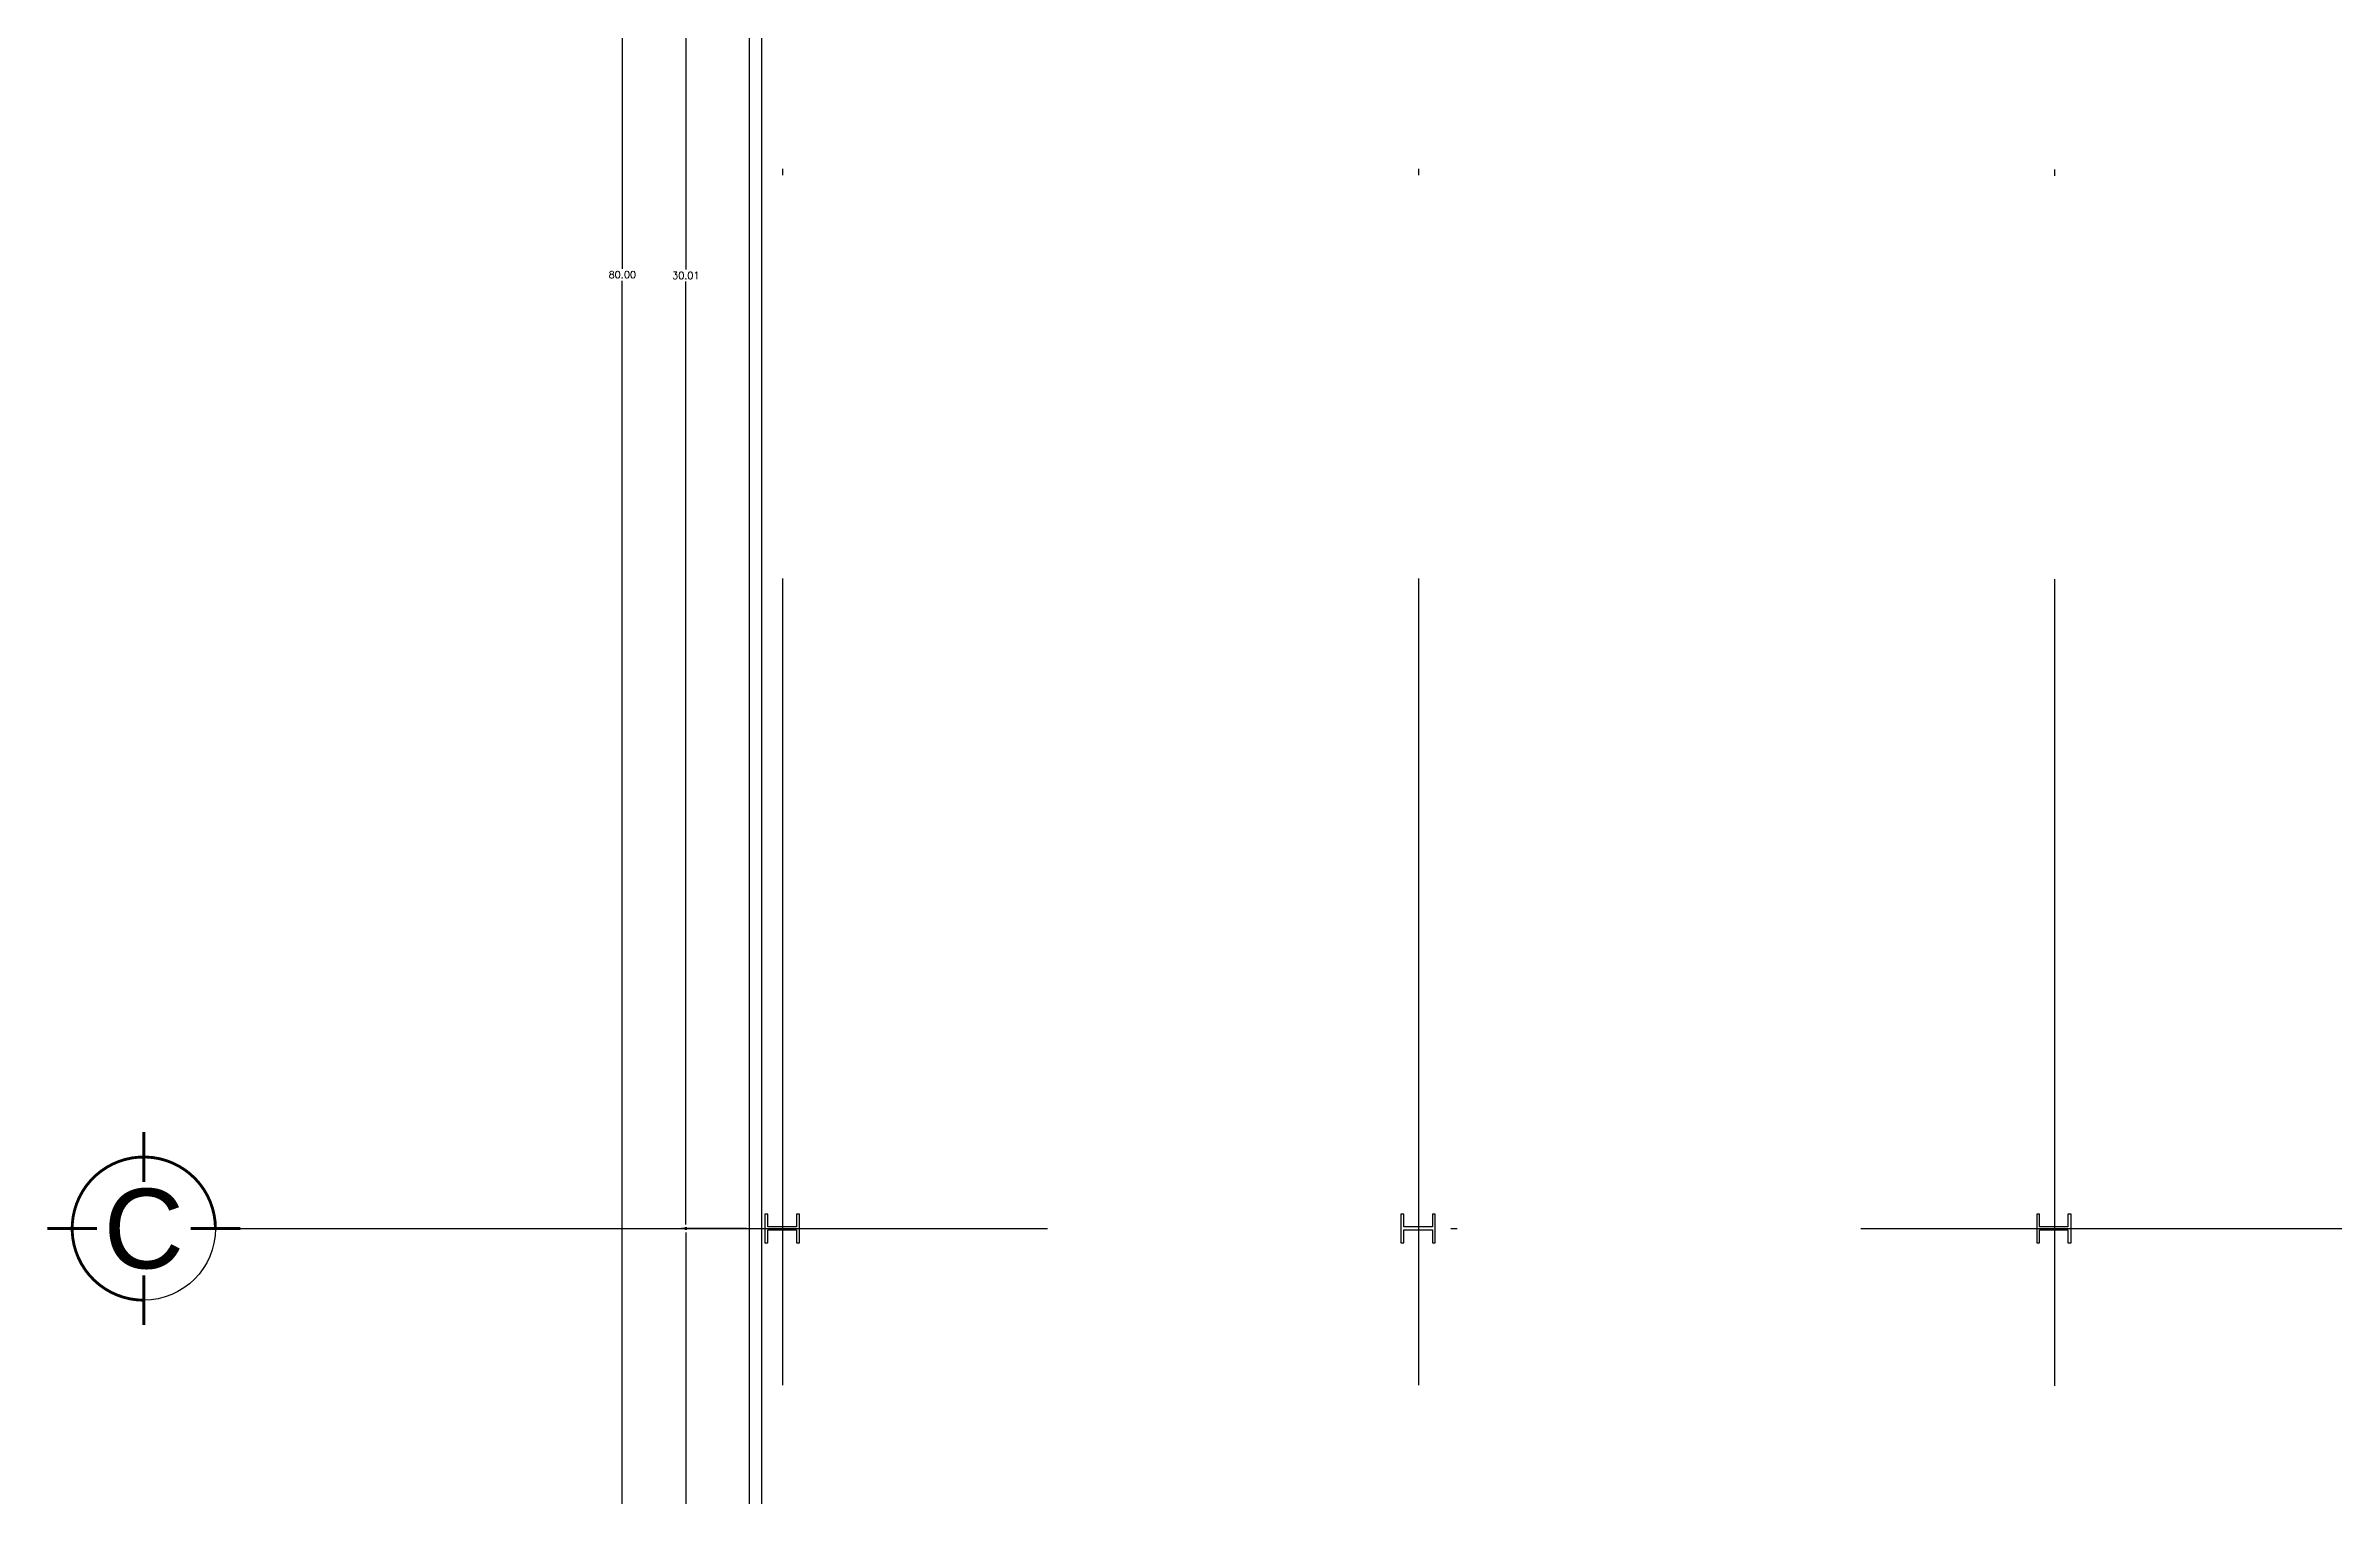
# Model space of a CAD drawing. Header units: millimetres. Extents: x -3 to 3438, y -2371 to 140.
# Drawn here: x 1078.07 to 1114.08, y 59.2 to 82.03 of the extents above; entities that cross this region are included whole.
import ezdxf
from ezdxf.enums import TextEntityAlignment as Align

# ---------------------------------------------------------------- set-up
doc = ezdxf.new("R2010")
doc.units = ezdxf.units.MM
doc.linetypes.add('DASHDOT', pattern=[25.4, 12.7, -6.35, 0, -6.35])
doc.layers.get('0').update_dxf_attribs({"color": 3})
for name, color, linetype in [('1- 2', 223, 'Continuous'), ('1- muro de carga', 5, 'Continuous'), ('dim-75', 2, 'Continuous'), ('ejes', 140, 'DASHDOT'), ('MARCO', 254, 'Continuous')]:
    doc.layers.add(name, color=color, linetype=linetype)
doc.styles.add('75', font='romans.shx', dxfattribs={"height": 0.112})
doc.styles.add('ALA', font='arial.ttf')
doc.styles.get("Standard").update_dxf_attribs({"font": 'arial.ttf'})
doc.styles.add('TEXTOS', font='romans.shx')
doc.dimstyles.new('DIM-75P', dxfattribs={"dimtxt": 0.3, "dimasz": 0.3, "dimexe": 0.0675, "dimexo": 0.0468, "dimgap": 0.0375, "dimtad": 0, "dimtih": 1, "dimtoh": 1, "dimzin": 0, "dimdsep": 46, "dimtxsty": 'TEXTOS', "dimcen": 0.3, "dimclrd": 1, "dimclre": 1, "dimclrt": 2, "dimadec": 0, "dimazin": 0, "dimtfac": 1, "dimtmove": 1, "dimatfit": 3, "dimldrblk": 'flecha', "dimfxl": 0.045, "dimtolj": 1, "dimtzin": 0, "dimlwd": -1, "dimlwe": -1, "dimarcsym": 0})

# ---------------------------------------------------------------- blocks, each defined once
blk = doc.blocks.new('ejeh')
at = {"layer": 'ejes', "const_width": 0.02}
for points in [[(0, 1.348), (0, 1)], [(-0.326, 0.674), (-0.674, 0.674)], [(0.326, 0.674), (0.674, 0.674)], [(0, 0), (0, 0.348)]]:
    blk.add_lwpolyline(points, dxfattribs=at)
blk.add_lwpolyline([(0, 0.174, -2.414214), (0.5, 0.674, 1)], format="xyb", dxfattribs=at)
at = {"layer": 'ejes'}
blk.add_circle((0, 0.674), 0.5, dxfattribs=at)
blk.add_attdef('X', text='', height=0.556, dxfattribs=at).set_placement((0, 0.674), align=Align.MIDDLE_CENTER)
blk = doc.blocks.new('flecha')
at = {"ltscale": 6}
for points in [[(-0.02, 0.03), (-0.11, 0.13), (-0.12, 0.05), (-0.12, 0.21)], [(-0.02, -0.03), (-0.11, -0.13), (-0.12, -0.05), (-0.12, -0.21)]]:
    blk.add_hatch(color=256, dxfattribs=at).paths.add_polyline_path(points)
for p, q in [((0.01, -0.02), (-0.14, 0.24)), ((0.01, 0.02), (-0.14, -0.24)), ((-0.13, 0.24), (-0.13, 0.03)), ((-0.13, 0.03), (-0.1, 0.12)), ((0, 0), (-0.1, 0.12)), ((0, 0), (-0.1, -0.12)), ((-0.13, -0.02), (-0.13, -0.24)), ((-0.13, -0.02), (-0.1, -0.12))]:
    blk.add_line(p, q, dxfattribs=at)
for points in [[(-0.02, 0.03), (-0.11, 0.13), (-0.12, 0.05), (-0.12, 0.21)], [(-0.02, -0.03), (-0.11, -0.13), (-0.12, -0.05), (-0.12, -0.21)]]:
    blk.add_lwpolyline(points, close=True, dxfattribs=at)
blk = doc.blocks.new('*D180')
at = {"layer": 'Defpoints', "color": 0, "transparency": 16777216}
for p in [(1089.141, 118.429), (1087.141, 38.429), (1089.141, 38.429)]:
    blk.add_point(p, dxfattribs=at)
at = {"layer": 'dim-75', "color": 1, "transparency": 16777216}
for p, q in [((1089.094, 118.429), (1087.073, 118.429)), ((1087.141, 118.365), (1087.141, 78.522)), ((1087.141, 38.492), (1087.141, 78.335)), ((1089.094, 38.429), (1087.073, 38.429))]:
    blk.add_line(p, q, dxfattribs=at)
at = {"layer": 'dim-75', "color": 1, "transparency": 16777216, "xscale": 0.06375, "yscale": 0.06375, "zscale": 0.06375}
for p, rotation in [((1087.141, 118.429), 90), ((1087.141, 38.429), 270)]:
    blk.add_blockref('flecha', p, dxfattribs=dict(at, rotation=rotation))
at = {"layer": 'dim-75', "transparency": 16777216, "insert": (1087.141, 78.429), "char_height": 0.112, "attachment_point": 5, "style": '75'}
blk.add_mtext('\\A1;80.00', dxfattribs=at)
blk = doc.blocks.new('*D181')
at = {"layer": 'Defpoints', "color": 0, "transparency": 16777216}
for p in [(1088.141, 63.413), (1089.141, 63.413), (1089.141, 38.902)]:
    blk.add_point(p, dxfattribs=at)
at = {"layer": 'dim-75', "color": 1, "transparency": 16777216}
for p, q in [((1089.094, 63.413), (1088.073, 63.413)), ((1088.141, 63.349), (1088.141, 51.251)), ((1088.141, 38.966), (1088.141, 51.064)), ((1089.094, 38.902), (1088.073, 38.902))]:
    blk.add_line(p, q, dxfattribs=at)
at = {"layer": 'dim-75', "color": 1, "transparency": 16777216, "xscale": 0.06375, "yscale": 0.06375, "zscale": 0.06375}
for p, rotation in [((1088.141, 63.413), 90), ((1088.141, 38.902), 270)]:
    blk.add_blockref('flecha', p, dxfattribs=dict(at, rotation=rotation))
at = {"layer": 'dim-75', "transparency": 16777216, "insert": (1088.141, 51.158), "char_height": 0.112, "attachment_point": 5, "style": '75'}
blk.add_mtext('\\A1;24.51', dxfattribs=at)
blk = doc.blocks.new('*D182')
at = {"layer": 'Defpoints', "color": 0, "transparency": 16777216}
for p in [(1088.141, 93.421), (1089.141, 93.421), (1089.141, 63.413)]:
    blk.add_point(p, dxfattribs=at)
at = {"layer": 'dim-75', "color": 1, "transparency": 16777216}
for p, q in [((1089.094, 93.421), (1088.073, 93.421)), ((1088.141, 93.357), (1088.141, 78.51)), ((1088.141, 63.476), (1088.141, 78.323)), ((1089.094, 63.413), (1088.073, 63.413))]:
    blk.add_line(p, q, dxfattribs=at)
at = {"layer": 'dim-75', "color": 1, "transparency": 16777216, "xscale": 0.06375, "yscale": 0.06375, "zscale": 0.06375}
for p, rotation in [((1088.141, 93.421), 90), ((1088.141, 63.413), 270)]:
    blk.add_blockref('flecha', p, dxfattribs=dict(at, rotation=rotation))
at = {"layer": 'dim-75', "transparency": 16777216, "insert": (1088.141, 78.417), "char_height": 0.112, "attachment_point": 5, "style": '75'}
blk.add_mtext('\\A1;30.01', dxfattribs=at)
blk = doc.blocks.new('planta conjunto')
at = {"layer": '1- 2', "lineweight": 25}
for points in [[(0.743, 25.012), (0.292, 25.012), (0.292, 25.209), (0.245, 25.209), (0.245, 24.759), (0.292, 24.759), (0.292, 24.964), (0.743, 24.964), (0.743, 24.759), (0.79, 24.759), (0.79, 25.209), (0.743, 25.209), (0.743, 25.012)], [(0.743, 25.012), (0.292, 25.012), (0.292, 25.209), (0.245, 25.209), (0.245, 24.759), (0.292, 24.759), (0.292, 24.964), (0.743, 24.964), (0.743, 24.759), (0.79, 24.759), (0.79, 25.209), (0.743, 25.209), (0.743, 25.012)], [(10.75, 25.012), (10.3, 25.012), (10.3, 25.209), (10.253, 25.209), (10.253, 24.759), (10.3, 24.759), (10.3, 24.964), (10.75, 24.964), (10.75, 24.759), (10.79, 24.759), (10.79, 25.209), (10.75, 25.209), (10.75, 25.012)], [(10.75, 25.012), (10.3, 25.012), (10.3, 25.209), (10.253, 25.209), (10.253, 24.759), (10.3, 24.759), (10.3, 24.964), (10.75, 24.964), (10.75, 24.759), (10.79, 24.759), (10.79, 25.209), (10.75, 25.209), (10.75, 25.012)], [(20.75, 25.012), (20.3, 25.012), (20.3, 25.209), (20.261, 25.209), (20.261, 24.759), (20.3, 24.759), (20.3, 24.964), (20.75, 24.964), (20.75, 24.759), (20.798, 24.759), (20.798, 25.209), (20.75, 25.209), (20.75, 25.012)], [(20.75, 25.012), (20.3, 25.012), (20.3, 25.209), (20.261, 25.209), (20.261, 24.759), (20.3, 24.759), (20.3, 24.964), (20.75, 24.964), (20.75, 24.759), (20.798, 24.759), (20.798, 25.209), (20.75, 25.209), (20.75, 25.012)]]:
    blk.add_lwpolyline(points, dxfattribs=at)
at = {"layer": '1- muro de carga', "lineweight": 25}
blk.add_lwpolyline([(0, 0), (0, 80), (141.082, 80), (162.567, 0)], close=True, dxfattribs=at)
blk.add_lwpolyline([(6.09, 0.197), (0.197, 0.197), (0.197, 79.803), (140.923, 79.803), (162.306, 0.197), (7.291, 0.197)], dxfattribs=at)
at = {"layer": 'ejes'}
for p, q in [((0.523, 86.216), (0.523, 0.474)), ((10.531, 86.216), (10.531, 0.474)), ((20.539, 86.208), (20.539, 0.474)), ((-8.01, 24.984), (162.449, 24.984))]:
    blk.add_line(p, q, dxfattribs=at)
at = {"layer": 'MARCO'}
ref = blk.add_blockref('ejeh', (-9.53, 23.463), dxfattribs=dict(at, xscale=2.254873559710263, yscale=2.254873559710263, zscale=2.254873559710263))
ref.add_attrib('X', 'C', dxfattribs={"layer": 'ejes', "height": 1.254, "style": 'ALA'}).set_placement((-9.53, 24.983), align=Align.MIDDLE_CENTER)
at = {"layer": 'dim-75'}
for base, p1, p2, picture, middle in [((-2, 0), (0, 80), (0, 0), '*D180', (-2, 40)), ((-1, 54.992), (0, 24.984), (0, 54.992), '*D182', (-1, 39.988)), ((-1, 24.984), (0, 0.474), (0, 24.984), '*D181', (-1, 12.729))]:
    dim = blk.add_linear_dim(base=base, p1=p1, p2=p2, angle=90, dimstyle='DIM-75P', dxfattribs=at)
    dim.commit()
    dim.dimension.update_dxf_attribs({"geometry": picture, "text_midpoint": middle, "insert": (-1089.141, -38.429)})

msp = doc.modelspace()

# ---------------------------------------------------------------- linework, layer by layer
at = {"layer": '1- muro de carga', "lineweight": 25}
msp.add_lwpolyline([(1089.141, 38.429), (1089.141, 118.429), (1230.223, 118.429), (1251.708, 38.429)], close=True, dxfattribs=at)
msp.add_lwpolyline([(1095.231, 38.626), (1089.338, 38.626), (1089.338, 118.231), (1230.064, 118.231), (1251.447, 38.626), (1096.432, 38.626)], dxfattribs=at)

# ---------------------------------------------------------------- block references
msp.add_blockref('planta conjunto', (1089.141, 38.429))

doc.saveas('drawing.dxf')
